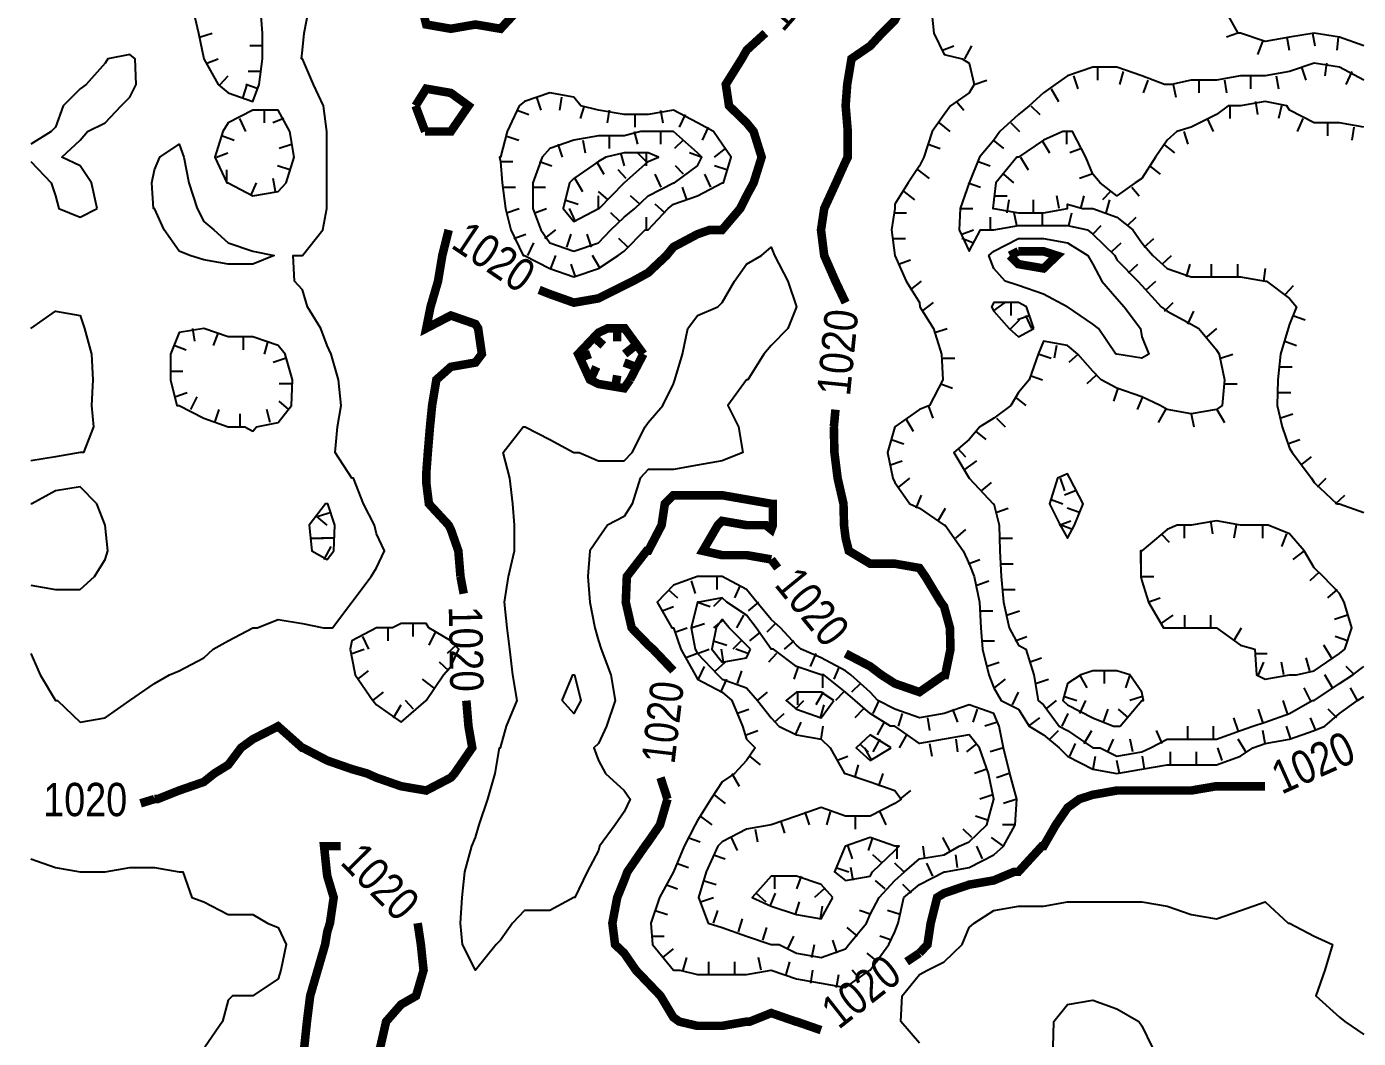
# Model space of a CAD drawing. Extents: x 628896 to 629898, y 4519176 to 4520140.
# Drawn here: x 629011.8 to 629167.3, y 4519655 to 4519773.2 of the extents above; entities that cross this region are included whole.
import ezdxf
from ezdxf.enums import TextEntityAlignment as Align

# ---------------------------------------------------------------- set-up
doc = ezdxf.new("R2010")
doc.units = 0

msp = doc.modelspace()

# ---------------------------------------------------------------- linework, layer by layer
at = {"layer": 'GSLAYER', "linetype": 'CONTINUOUS', "const_width": 1, "flags": 128}
for points in [[(629107.4375, 4519782.5), (629110.3125, 4519782.5), (629113.1875, 4519781.5), (629114.125, 4519781), (629114.5, 4519778), (629113.9375, 4519775.5), (629113.1875, 4519774), (629111.6875, 4519772.5), (629110.3125, 4519771), (629108.125, 4519769.5), (629107.625, 4519766.5), (629107.4375, 4519764), (629107.6875, 4519761), (629107.6875, 4519758), (629107.4375, 4519757.5), (629106.3125, 4519755), (629104.9375, 4519752), (629104.5625, 4519749.5), (629104.9375, 4519746.5), (629106.25, 4519743.5), (629107.4375, 4519741)], [(629069.4375, 4519775.5), (629067.125, 4519773), (629064.1875, 4519773.5), (629061.3125, 4519773), (629058.4375, 4519773.5), (629057.9375, 4519775.5)], [(629072.875, 4519742), (629075.6875, 4519741), (629078.5625, 4519741.5), (629081.5625, 4519743), (629082.5625, 4519743.5), (629084.375, 4519744.5), (629086.5, 4519746.5), (629087.3125, 4519747.5), (629090.125, 4519749), (629091.5625, 4519749.5), (629093, 4519749.5), (629095.125, 4519752), (629095.875, 4519753.5), (629096.6875, 4519755), (629097.625, 4519758), (629096.6875, 4519761), (629095.875, 4519762), (629093.8125, 4519764), (629093.4375, 4519766.5), (629095.3125, 4519769.5), (629095.875, 4519770.5), (629098.0625, 4519772.5)], [(629098.0625, 4519772.5), (629098.0625, 4519772.5)], [(629057.1875, 4519764), (629058.4375, 4519766), (629061.3125, 4519765.5), (629063.375, 4519764), (629061.3125, 4519761), (629058.9375, 4519761), (629058.4375, 4519761), (629058.3125, 4519761)], [(629058.3125, 4519761), (629057.1875, 4519764)], [(629062.4375, 4519709), (629062.1875, 4519712), (629061.3125, 4519714.5), (629061.0625, 4519715), (629058.75, 4519717.5), (629058.4375, 4519720), (629058.4375, 4519720.5), (629058.4375, 4519721), (629058.625, 4519723.5), (629058.875, 4519726.5), (629059.125, 4519729), (629059.625, 4519732), (629061.3125, 4519733.5), (629064.1875, 4519734), (629064.9375, 4519735), (629064.5, 4519738), (629064.1875, 4519738.5), (629061.3125, 4519739.5), (629058.4375, 4519738), (629058.9375, 4519740.5), (629059.8125, 4519743.5), (629060.3125, 4519746.5), (629061.0625, 4519749.5)], [(629061.0625, 4519749.5), (629061.0625, 4519749.5)], [(629126.625, 4519746.5), (629127.625, 4519747)], [(629127.625, 4519747), (629130.5625, 4519747), (629132.125, 4519746.5), (629130.5625, 4519745), (629127.625, 4519745.5), (629126.625, 4519746.5)], [(629071.625, 4519742.5), (629072.875, 4519742)], [(629107.4375, 4519741), (629107.4375, 4519741)], [(629083.8125, 4519735), (629081.625, 4519738), (629081.5625, 4519738), (629079.625, 4519738), (629078.5625, 4519737.5), (629076.1875, 4519735), (629077.5625, 4519732), (629078.5625, 4519731.5), (629081.5625, 4519731), (629082.25, 4519732)], [(629078, 4519737), (629079.125, 4519736)], [(629080.75, 4519738), (629080.75, 4519736.5)], [(629076.25, 4519734.5), (629077.625, 4519735)], [(629082.875, 4519736), (629081.625, 4519735)], [(629082.25, 4519732), (629083.8125, 4519735)], [(629077.625, 4519732), (629078.3125, 4519733.5)], [(629082.9375, 4519733.5), (629081.5625, 4519734)], [(629080.5, 4519731), (629080.75, 4519732.5)], [(629106.25, 4519728.5), (629106.0625, 4519726.5)], [(629106.0625, 4519726.5), (629106.125, 4519723.5), (629106.5, 4519720.5), (629107.1875, 4519717.5), (629107.25, 4519715), (629107.4375, 4519713.5), (629107.8125, 4519712), (629110.3125, 4519710.5), (629113.1875, 4519710.5), (629116.0625, 4519710), (629116.75, 4519709), (629118.5625, 4519706), (629118.9375, 4519705.5), (629119.625, 4519703), (629119.6875, 4519700.5), (629119.0625, 4519697.5), (629118.9375, 4519697.5), (629116.0625, 4519695.5), (629113.1875, 4519696.5), (629111.625, 4519697.5), (629110.3125, 4519698.5), (629107.4375, 4519700)], [(629098.75, 4519711), (629095.875, 4519711.5), (629093, 4519711.5), (629090.75, 4519712), (629092.5, 4519715), (629093, 4519715.5), (629095.875, 4519715), (629098.125, 4519715), (629098.75, 4519714.5), (629098.9375, 4519715), (629098.9375, 4519717.5), (629098.75, 4519717.5), (629095.875, 4519718), (629093, 4519718.5), (629090.125, 4519718.5), (629087.3125, 4519718.5), (629086.3125, 4519717.5), (629085.9375, 4519715), (629084.375, 4519712), (629084.1875, 4519712), (629081.875, 4519709), (629081.75, 4519706), (629082.4375, 4519703), (629084.375, 4519701), (629084.9375, 4519700.5), (629087.3125, 4519698)], [(629099.5, 4519710), (629098.75, 4519711)], [(629062.8125, 4519707), (629062.4375, 4519709)], [(629107.4375, 4519700), (629107.4375, 4519700)], [(629087.3125, 4519698), (629087.3125, 4519698)], [(629026.6875, 4519683), (629027.0625, 4519683), (629029.5625, 4519684), (629032.4375, 4519685), (629033.6875, 4519686), (629035.3125, 4519687), (629036.8125, 4519689), (629038.1875, 4519690), (629041.125, 4519691.5), (629043.9375, 4519689), (629044, 4519689), (629046.875, 4519687.5), (629049.75, 4519686.5), (629051.5, 4519686), (629052.625, 4519685.5), (629055.5, 4519684.5), (629058.4375, 4519684), (629061.3125, 4519685.5), (629061.75, 4519686), (629063.8125, 4519689), (629063.375, 4519691.5), (629063.125, 4519694.5)], [(629063.125, 4519694.5), (629063.125, 4519694.5)], [(629085.8125, 4519685.5), (629086.625, 4519683)], [(629116.0625, 4519665), (629117, 4519666), (629117.375, 4519668.5), (629118.125, 4519671.5), (629118.9375, 4519672), (629121.875, 4519673), (629124.75, 4519673.5), (629127.125, 4519674.5), (629127.625, 4519674.5), (629130.375, 4519677.5), (629130.5625, 4519677.5), (629132, 4519680), (629133.375, 4519682), (629134.75, 4519683), (629136.3125, 4519683.5), (629139.125, 4519684), (629142.0625, 4519684), (629145, 4519684), (629147.8125, 4519684), (629150.75, 4519684.5), (629153.5625, 4519684.5), (629156.4375, 4519684.5)], [(629156.4375, 4519684.5), (629156.4375, 4519684.5)], [(629012.25, 4519682.5), (629012.25, 4519682.5)], [(629025.0625, 4519682.5), (629026.6875, 4519683)], [(629086.625, 4519683), (629085.75, 4519680), (629084.375, 4519678), (629084, 4519677.5), (629081.9375, 4519674.5), (629081.5625, 4519673.5), (629080.75, 4519671.5), (629080.1875, 4519668.5), (629080.5, 4519666), (629081.5625, 4519665), (629082.9375, 4519663), (629084.375, 4519661.5), (629085.8125, 4519660), (629087.3125, 4519657.5), (629088, 4519657), (629090.125, 4519656.5), (629093, 4519656.5), (629095.875, 4519657), (629096.25, 4519657), (629098.75, 4519658), (629101.625, 4519657), (629101.6875, 4519657), (629104.5625, 4519656)], [(629046.875, 4519677.5), (629046.5, 4519677.5), (629046.8125, 4519674.5), (629046.875, 4519674), (629047.625, 4519671.5), (629047.1875, 4519668.5), (629046.875, 4519667.5), (629046.625, 4519666), (629045.75, 4519663), (629044.875, 4519660), (629044.5, 4519657), (629044.1875, 4519654), (629044.1875, 4519651.5), (629044, 4519651), (629041.8125, 4519648.5), (629041.125, 4519648.5), (629038.1875, 4519648), (629035.3125, 4519647.5), (629032.4375, 4519646), (629031.875, 4519645.5), (629030.5, 4519642.5), (629030.625, 4519640), (629030.9375, 4519637)], [(629048.4375, 4519677.5), (629046.875, 4519677.5)], [(629058.4375, 4519624), (629057.375, 4519625.5), (629055.5, 4519628), (629055.375, 4519628.5), (629054.625, 4519631), (629055.5, 4519633.5), (629055.8125, 4519634), (629057.25, 4519637), (629055.6875, 4519640), (629055.5, 4519640), (629054.625, 4519642.5), (629053.8125, 4519645.5), (629052.625, 4519648), (629052.25, 4519648.5), (629052.1875, 4519651.5), (629052.625, 4519653), (629053.0625, 4519654), (629053.75, 4519657), (629055.5, 4519659), (629057.25, 4519660), (629058.125, 4519663), (629057.8125, 4519666), (629057.4375, 4519668.5)], [(629057.4375, 4519668.5), (629057.4375, 4519668.5)], [(629114.5625, 4519664), (629116.0625, 4519665)], [(629104.5625, 4519656), (629104.5625, 4519656)]]:
    msp.add_lwpolyline(points, dxfattribs=at)
at = {"layer": 'GSLAYER', "linetype": 'CONTINUOUS', "flags": 128}
for points in [[(629038.9375, 4519766.5), (629039.3125, 4519769.5), (629039.3125, 4519772.5), (629039.0625, 4519775.5), (629038.5, 4519778), (629038.1875, 4519779), (629037.375, 4519781), (629035.3125, 4519782), (629033.625, 4519781), (629032.4375, 4519779), (629031.9375, 4519778), (629031.125, 4519775.5), (629031.8125, 4519772.5), (629032.4375, 4519769.5), (629034.125, 4519766.5), (629035.3125, 4519765.5), (629038.1875, 4519764.5), (629038.9375, 4519766.5)], [(629023.8125, 4519694.5), (629026.6875, 4519696.5), (629028.4375, 4519697.5), (629029.5625, 4519698), (629032.4375, 4519699.5), (629033.5625, 4519700.5), (629035.3125, 4519701.5), (629038.1875, 4519703), (629038.6875, 4519703), (629041.125, 4519704), (629044, 4519703.5), (629046.4375, 4519703), (629046.875, 4519703), (629047.5, 4519703), (629049.75, 4519706), (629052, 4519709), (629052.625, 4519710), (629053.5625, 4519712), (629052.625, 4519714), (629052.375, 4519715), (629051.125, 4519717.5), (629049.9375, 4519720.5), (629049.75, 4519720.5), (629047.8125, 4519723.5), (629048.0625, 4519726.5), (629048.5, 4519729), (629048.1875, 4519732), (629047.3125, 4519735), (629046.875, 4519736), (629046.125, 4519738), (629044.5625, 4519740.5), (629044, 4519742.5), (629043.0625, 4519743.5), (629042.875, 4519746.5), (629044, 4519746.5), (629046.375, 4519749.5), (629046.8125, 4519752), (629046.8125, 4519755), (629046.8125, 4519758), (629046.8125, 4519761), (629046.4375, 4519764), (629045.25, 4519766.5), (629044, 4519769.5), (629043.875, 4519769.5), (629044, 4519770.5), (629044.1875, 4519772.5), (629044.75, 4519775.5)], [(629117.4375, 4519775.5), (629117.75, 4519772.5), (629118.9375, 4519770), (629121.0625, 4519769.5), (629121.875, 4519769), (629122.4375, 4519766.5), (629121.875, 4519765.5), (629119.6875, 4519764), (629118.9375, 4519763), (629117.5625, 4519761), (629116.5625, 4519758), (629116.0625, 4519757), (629114.75, 4519755), (629113.1875, 4519752.5), (629113.1875, 4519752), (629112.8125, 4519749.5), (629113.1875, 4519746.5), (629114.5, 4519743.5), (629116.0625, 4519741), (629116.125, 4519740.5), (629117.6875, 4519738), (629118.625, 4519735), (629118.8125, 4519732), (629117.25, 4519729), (629116.0625, 4519728.5), (629113.1875, 4519726.5), (629112.3125, 4519723.5), (629112.9375, 4519720.5), (629113.1875, 4519720), (629114.9375, 4519717.5), (629116.0625, 4519717), (629118.9375, 4519715), (629119.0625, 4519715), (629121.1875, 4519712), (629121.875, 4519710.5), (629122.4375, 4519709), (629123.0625, 4519706), (629123.25, 4519703), (629123.4375, 4519700.5), (629124.1875, 4519697.5), (629124.75, 4519696), (629125.625, 4519694.5), (629127.625, 4519693.5), (629128.875, 4519691.5), (629130.5625, 4519690.5), (629132.375, 4519689), (629133.375, 4519688), (629136.3125, 4519686.5), (629139.125, 4519686), (629142.0625, 4519686.5), (629145, 4519687), (629147.8125, 4519687), (629150.75, 4519687), (629153.5625, 4519688), (629155, 4519689)], [(629168, 4519771), (629165.125, 4519772), (629162.1875, 4519772.5), (629159.3125, 4519772), (629156.4375, 4519771.5), (629153.5625, 4519772.5), (629153.3125, 4519772.5), (629151.625, 4519775.5)], [(629031.9375, 4519772), (629033.4375, 4519772.5)], [(629153.25, 4519772.5), (629151.9375, 4519772)], [(629156.125, 4519771.5), (629155.5625, 4519770)], [(629159, 4519772), (629159.25, 4519770.5)], [(629162, 4519772.5), (629162.25, 4519771)], [(629165, 4519772), (629164.8125, 4519770.5)], [(629020, 4519752), (629019.3125, 4519755), (629018, 4519757), (629015.875, 4519758), (629018, 4519760), (629018.875, 4519761), (629020.9375, 4519762), (629022.8125, 4519764), (629023.8125, 4519765), (629024.5625, 4519766.5), (629024.4375, 4519769.5), (629023.8125, 4519770), (629021.25, 4519769.5), (629020.9375, 4519769), (629018.6875, 4519766.5), (629018, 4519766), (629016, 4519764), (629015.125, 4519761.5), (629014.625, 4519761), (629012.25, 4519759.5)], [(629039.3125, 4519771), (629037.8125, 4519771)], [(629118.75, 4519770.5), (629120.0625, 4519771)], [(629121.375, 4519769.5), (629122.1875, 4519771)], [(629032.8125, 4519769), (629034.125, 4519769.5)], [(629168, 4519767), (629165.125, 4519768.5), (629162.1875, 4519769), (629159.3125, 4519768), (629156.4375, 4519767.5), (629153.5625, 4519767.5), (629150.75, 4519767), (629147.8125, 4519767), (629145.5, 4519766.5), (629145, 4519766.5), (629144.6875, 4519766.5), (629142.0625, 4519767.5), (629139.125, 4519768.5), (629136.3125, 4519768.5), (629133.375, 4519767.5), (629131.9375, 4519766.5), (629130.5625, 4519765.5), (629128.875, 4519764), (629127.625, 4519763), (629125.4375, 4519761), (629124.75, 4519760), (629123.0625, 4519758), (629121.875, 4519755), (629121.875, 4519755), (629120.8125, 4519752), (629120.6875, 4519749.5), (629121.875, 4519747), (629123.1875, 4519749.5), (629124.75, 4519749.5), (629127.625, 4519750), (629130.5625, 4519750), (629133.375, 4519750), (629135.6875, 4519749.5), (629136.3125, 4519749), (629138.875, 4519746.5), (629139.125, 4519746), (629141.5625, 4519743.5), (629142.0625, 4519743), (629144.3125, 4519740.5), (629145, 4519740), (629147.8125, 4519738.5), (629148.6875, 4519738), (629150.75, 4519735.5), (629151.0625, 4519735), (629151.6875, 4519732), (629151.4375, 4519729), (629150.75, 4519728.5), (629147.8125, 4519728), (629145, 4519728.5), (629144.1875, 4519729), (629142.0625, 4519730), (629139.125, 4519731), (629137.3125, 4519732), (629136.3125, 4519733), (629134.5625, 4519735), (629133.375, 4519736), (629130.5625, 4519736.5), (629129.9375, 4519735), (629128.875, 4519732), (629127.625, 4519730.5), (629126.75, 4519729), (629124.75, 4519727.5), (629123.125, 4519726.5), (629121.875, 4519725), (629120.0625, 4519723.5), (629121.875, 4519720.5), (629121.875, 4519720.5), (629124.6875, 4519717.5), (629124.75, 4519717.5), (629125.375, 4519715), (629125.4375, 4519712), (629125.625, 4519709), (629125.875, 4519706), (629126.5625, 4519703), (629127.625, 4519701), (629128.5, 4519700.5), (629129.4375, 4519697.5), (629129.9375, 4519694.5), (629130.5625, 4519694), (629132.375, 4519691.5), (629133.375, 4519691), (629136.3125, 4519689), (629137.1875, 4519689), (629139.125, 4519688), (629142.0625, 4519688.5), (629143.0625, 4519689)], [(629136.875, 4519768.5), (629136.875, 4519767)], [(629160.6875, 4519768.5), (629161.1875, 4519767)], [(629163.625, 4519769), (629163.4375, 4519767.5)], [(629034.375, 4519766.5), (629035.3125, 4519767.5)], [(629039.125, 4519768), (629037.625, 4519768)], [(629122.4375, 4519766.5), (629123.9375, 4519767)], [(629134.0625, 4519767.5), (629134.5625, 4519766)], [(629139.875, 4519768), (629139.4375, 4519766.5)], [(629142.75, 4519767), (629142.1875, 4519765.5)], [(629148.6875, 4519767), (629148.6875, 4519765.5)], [(629151.6875, 4519767), (629151.9375, 4519765.5)], [(629154.75, 4519767.5), (629154.75, 4519766)], [(629157.75, 4519767.5), (629158, 4519766)], [(629166.5625, 4519768), (629165.875, 4519766.5)], [(629037.0625, 4519765), (629037.5, 4519766.5)], [(629038.8125, 4519766), (629037.375, 4519766.5)], [(629080.875, 4519746.5), (629081.5625, 4519747), (629084, 4519749.5), (629084.375, 4519749.5), (629086.6875, 4519752), (629087.3125, 4519752.5), (629090.125, 4519753.5), (629093, 4519755), (629093.1875, 4519755), (629094.0625, 4519758), (629093, 4519759.5), (629092, 4519761), (629090.125, 4519762), (629087.3125, 4519763.5), (629084.375, 4519763), (629081.5625, 4519763), (629078.5625, 4519763.5), (629076.5, 4519764), (629075.6875, 4519765), (629072.875, 4519765.5), (629069.9375, 4519764.5), (629069.3125, 4519764), (629067.875, 4519761), (629067.125, 4519758), (629067, 4519758), (629067.125, 4519757.5), (629067.3125, 4519755), (629067.6875, 4519752), (629068.3125, 4519749.5), (629069.75, 4519746.5), (629069.9375, 4519746.5), (629072.875, 4519745), (629075.6875, 4519744), (629078.5625, 4519745), (629080.875, 4519746.5)], [(629131.4375, 4519766), (629132.3125, 4519764.5)], [(629145.6875, 4519766.5), (629146, 4519765)], [(629042.0625, 4519755), (629043, 4519758), (629042.5, 4519761), (629041.125, 4519763.5), (629038.1875, 4519763.5), (629035.3125, 4519762), (629034.6875, 4519761), (629033.75, 4519758), (629035.125, 4519755), (629035.3125, 4519755), (629038.1875, 4519753.5), (629041.125, 4519754), (629042.0625, 4519755)], [(629039.5, 4519763.5), (629039.5, 4519762)], [(629069.0625, 4519763.5), (629070.4375, 4519763)], [(629071.3125, 4519765), (629071.8125, 4519763.5)], [(629074.25, 4519765), (629074, 4519763.5)], [(629076.875, 4519764), (629076.4375, 4519762.5)], [(629079.8125, 4519763.5), (629079.5625, 4519762)], [(629085.8125, 4519763.5), (629086.0625, 4519762)], [(629120.375, 4519764.5), (629121.25, 4519763.5)], [(629168, 4519761.5), (629165.125, 4519762), (629162.1875, 4519762), (629159.3125, 4519763.5), (629159, 4519764), (629156.4375, 4519764.5), (629153.5625, 4519764), (629152.125, 4519764), (629150.75, 4519763), (629147.8125, 4519761.5), (629146.125, 4519761), (629145, 4519760), (629143.625, 4519758), (629142.0625, 4519755.5), (629141.25, 4519755), (629139.125, 4519753.5), (629137.1875, 4519755), (629136.3125, 4519756), (629135.5, 4519758), (629133.9375, 4519761), (629133.375, 4519761), (629132.8125, 4519761), (629130.5625, 4519760), (629127.625, 4519758), (629127.4375, 4519758), (629125, 4519755), (629124.75, 4519753), (629124.625, 4519752), (629124.75, 4519752), (629127.625, 4519751.5), (629130.5625, 4519751.5), (629133.375, 4519752), (629133.375, 4519752.5), (629135.125, 4519752), (629136.3125, 4519752), (629139.125, 4519751), (629141, 4519749.5), (629142.0625, 4519748), (629143.3125, 4519746.5), (629145, 4519745), (629147.8125, 4519744), (629150.75, 4519744), (629153.5625, 4519744), (629156.4375, 4519743.5), (629156.625, 4519743.5), (629159.3125, 4519741.5), (629160.125, 4519740.5), (629159.3125, 4519738.5), (629159.125, 4519738), (629158.25, 4519735), (629157.9375, 4519732), (629157.875, 4519729), (629158.4375, 4519726.5), (629159.3125, 4519724), (629159.625, 4519723.5), (629161.875, 4519720.5), (629162.1875, 4519720), (629164.8125, 4519717.5), (629165.125, 4519717.5), (629168, 4519716.5)], [(629129.0625, 4519764), (629130.125, 4519763)], [(629152.3125, 4519764), (629152.3125, 4519762.5)], [(629155.3125, 4519764.5), (629155.5625, 4519763)], [(629158.375, 4519764), (629158, 4519762.5)], [(629036.625, 4519762.5), (629037.3125, 4519761)], [(629041.8125, 4519762.5), (629040.5, 4519762)], [(629082.8125, 4519763), (629082.8125, 4519761.5)], [(629088.6875, 4519763), (629088, 4519761.5)], [(629118.375, 4519762), (629119.625, 4519761)], [(629126.75, 4519762), (629127.75, 4519761)], [(629149.6875, 4519762.5), (629150.375, 4519761)], [(629160.875, 4519762.5), (629160.1875, 4519761)], [(629163.75, 4519762), (629163.75, 4519760.5)], [(629034.625, 4519760.5), (629036, 4519760)], [(629067.75, 4519760.5), (629069.25, 4519760)], [(629080, 4519749.5), (629081.5625, 4519751), (629082.8125, 4519752), (629084.375, 4519753.5), (629087.3125, 4519755), (629087.4375, 4519755), (629090.125, 4519757), (629090.625, 4519758), (629090.125, 4519758.5), (629087.3125, 4519761), (629086.5, 4519761), (629084.375, 4519761), (629083.5, 4519761), (629081.5625, 4519760.5), (629078.5625, 4519760.5), (629075.6875, 4519760), (629072.875, 4519759), (629072, 4519758), (629070.875, 4519755), (629070.875, 4519752), (629071.8125, 4519749.5), (629072.875, 4519748), (629075.6875, 4519747), (629078.5625, 4519748), (629080, 4519749.5)], [(629079.8125, 4519760.5), (629079.8125, 4519759)], [(629082.75, 4519761), (629083.125, 4519759.5)], [(629085.8125, 4519761), (629085.8125, 4519759.5)], [(629091.375, 4519761.5), (629090.6875, 4519760)], [(629133.25, 4519761), (629133.25, 4519759.5)], [(629146.9375, 4519761), (629147.4375, 4519759.5)], [(629166.8125, 4519761.5), (629166.5625, 4519760)], [(629030.8125, 4519746.5), (629029.5625, 4519747), (629027.8125, 4519749.5), (629026.6875, 4519752), (629026.5625, 4519752), (629026.375, 4519755), (629026.6875, 4519756.5), (629027.3125, 4519758), (629029.5625, 4519759.5), (629030.125, 4519758), (629030.6875, 4519755), (629031.6875, 4519752), (629032.4375, 4519750.5), (629033.625, 4519749.5), (629035.3125, 4519748), (629038.1875, 4519747), (629040.6875, 4519746.5), (629038.1875, 4519745.5), (629035.3125, 4519745.5), (629032.4375, 4519746), (629030.8125, 4519746.5)], [(629042.8125, 4519759.5), (629041.25, 4519759)], [(629073.8125, 4519759.5), (629074.3125, 4519758)], [(629076.75, 4519760), (629077, 4519758.5)], [(629088.4375, 4519760), (629087.4375, 4519759)], [(629093.375, 4519759), (629092.0625, 4519758)], [(629117.0625, 4519759.5), (629118.5, 4519759)], [(629124.6875, 4519760), (629125.875, 4519759)], [(629130.375, 4519760), (629131.25, 4519758.5)], [(629135, 4519759), (629133.625, 4519758.5)], [(629144.5625, 4519759.5), (629145.875, 4519758.5)], [(629012.25, 4519757.5), (629014.625, 4519755), (629015.125, 4519753.5), (629015.5, 4519752), (629018, 4519751), (629020, 4519752)], [(629033.9375, 4519758), (629035.25, 4519758.5)], [(629067.125, 4519757.5), (629068.5625, 4519757.5)], [(629071.6875, 4519757.5), (629073.125, 4519757)], [(629078.625, 4519752), (629081.5625, 4519755), (629084.375, 4519757.5), (629085.5625, 4519758), (629084.375, 4519758.5), (629081.5625, 4519758.5), (629079.4375, 4519758), (629078.5625, 4519757.5), (629075.6875, 4519755.5), (629075.1875, 4519755), (629074.4375, 4519752), (629075.6875, 4519750.5), (629078.5625, 4519752), (629078.625, 4519752)], [(629078.3125, 4519757.5), (629079.1875, 4519756)], [(629081.125, 4519758.5), (629081.5625, 4519757)], [(629084.125, 4519757.5), (629083.125, 4519758.5)], [(629084.125, 4519758.5), (629084.125, 4519757)], [(629090.5625, 4519758), (629089.1875, 4519758.5)], [(629122.9375, 4519757.5), (629124.3125, 4519757)], [(629127.875, 4519758), (629128.75, 4519756.5)], [(629035.125, 4519755), (629035.125, 4519756.5)], [(629042.5, 4519756.5), (629041.0625, 4519757)], [(629081.8125, 4519755.5), (629080.875, 4519756.5)], [(629085.875, 4519754.5), (629085.1875, 4519756)], [(629088.5, 4519756), (629087.5625, 4519757)], [(629091.6875, 4519754.5), (629091, 4519756)], [(629093.5625, 4519756.5), (629092.125, 4519757)], [(629115.875, 4519756.5), (629117.1875, 4519755.5)], [(629125.875, 4519756), (629127.0625, 4519755)], [(629136.1875, 4519756), (629134.75, 4519755.5)], [(629142.9375, 4519757), (629144.1875, 4519756)], [(629037.9375, 4519753.5), (629038.625, 4519755)], [(629040.8125, 4519754), (629040.5625, 4519755.5)], [(629067.3125, 4519754.5), (629068.875, 4519754.5)], [(629070.875, 4519754.5), (629072.375, 4519754.5)], [(629075.8125, 4519755.5), (629076.6875, 4519754)], [(629088.875, 4519753), (629088.375, 4519754.5)], [(629121.75, 4519755), (629123.1875, 4519754.5)], [(629140.875, 4519754.5), (629141.75, 4519753.5)], [(629074.625, 4519753), (629076.1875, 4519752.5)], [(629079.6875, 4519753), (629078.5625, 4519754)], [(629078.5625, 4519752), (629078.5625, 4519753.5)], [(629083.375, 4519752.5), (629082.3125, 4519753.5)], [(629114.25, 4519754), (629115.5, 4519753)], [(629124.8125, 4519753.5), (629126.3125, 4519753.5)], [(629126.3125, 4519751.5), (629126.5625, 4519753)], [(629129.375, 4519751.5), (629129.375, 4519753)], [(629132.375, 4519752), (629132.125, 4519753.5)], [(629134.9375, 4519752), (629135.3125, 4519753.5)], [(629138.375, 4519754), (629137.4375, 4519753)], [(629137.875, 4519751.5), (629138.3125, 4519753)], [(629067.8125, 4519751.5), (629069.3125, 4519752)], [(629071.125, 4519751.5), (629072.5, 4519752)], [(629075.875, 4519750.5), (629075.1875, 4519752)], [(629081.0625, 4519750.5), (629080, 4519751.5)], [(629086.3125, 4519751.5), (629085.1875, 4519752.5)], [(629113.0625, 4519751.5), (629114.5625, 4519751.5)], [(629120.8125, 4519752), (629122.3125, 4519752)], [(629127.4375, 4519750), (629127.125, 4519751.5)], [(629130.4375, 4519750), (629130.4375, 4519751.5)], [(629133.5, 4519750), (629133.875, 4519751.5)], [(629072.3125, 4519748.5), (629073.5625, 4519749.5)], [(629084.1875, 4519749.5), (629084.1875, 4519751)], [(629121, 4519749), (629122.375, 4519749.5)], [(629124.375, 4519749.5), (629124.375, 4519751)], [(629136.3125, 4519749), (629137.3125, 4519750)], [(629140.375, 4519750), (629141.375, 4519751)], [(629068.6875, 4519748.5), (629070.0625, 4519749)], [(629070.3125, 4519746.5), (629071, 4519748)], [(629074.875, 4519747.5), (629075.375, 4519749)], [(629077.75, 4519747.5), (629077.25, 4519749)], [(629082, 4519747.5), (629080.9375, 4519748.5)], [(629112.9375, 4519748.5), (629114.4375, 4519748.5)], [(629122.3125, 4519748), (629121, 4519748.5)], [(629139, 4519735), (629137, 4519738), (629136.3125, 4519738.5), (629133.375, 4519740.5), (629133.3125, 4519740.5), (629130.5625, 4519742), (629127.625, 4519743), (629126.0625, 4519743.5), (629124.75, 4519745), (629124.1875, 4519746.5), (629124.75, 4519747), (629127.625, 4519748.5), (629130.5625, 4519748.5), (629133.375, 4519748), (629135.75, 4519746.5), (629136.3125, 4519745.5), (629137.375, 4519743.5), (629139.125, 4519741.5), (629140, 4519740.5), (629141.875, 4519738), (629142.0625, 4519737), (629142.875, 4519735), (629142.0625, 4519734.5), (629139.125, 4519735), (629139, 4519735)], [(629138.5625, 4519747), (629139.625, 4519748)], [(629142.3125, 4519747.5), (629143.4375, 4519748.5)], [(629062.6875, 4519666), (629062.4375, 4519668.5), (629062.625, 4519671.5), (629062.9375, 4519674.5), (629063.75, 4519677.5), (629064.1875, 4519678.5), (629064.625, 4519680), (629065.625, 4519683), (629066.5, 4519686), (629067, 4519689), (629067.125, 4519689), (629067.8125, 4519691.5), (629069.0625, 4519694.5), (629068.5625, 4519697.5), (629068.1875, 4519700.5), (629067.875, 4519703), (629067.5625, 4519706), (629068.0625, 4519709), (629068.75, 4519712), (629068.75, 4519715), (629068.5625, 4519717.5), (629068.1875, 4519720.5), (629067.4375, 4519723.5), (629069.75, 4519726.5), (629069.9375, 4519726.5), (629070, 4519726.5), (629072.875, 4519725), (629075.6875, 4519723.5), (629076.3125, 4519723.5), (629078.5625, 4519722.5), (629081.5625, 4519722.5), (629082.5, 4519723.5), (629084, 4519726.5), (629084.375, 4519727), (629086.0625, 4519729), (629087.3125, 4519731.5), (629087.5, 4519732), (629088.375, 4519735), (629089, 4519738), (629090.125, 4519739.5), (629092.5, 4519740.5), (629093, 4519741), (629094.4375, 4519743.5), (629095.875, 4519745.5), (629097.625, 4519746.5), (629098.75, 4519747.5), (629099.125, 4519746.5), (629100.6875, 4519743.5), (629101.6875, 4519740.5), (629100.6875, 4519738), (629098.75, 4519736), (629097.875, 4519735), (629096, 4519732), (629095.875, 4519732), (629093.6875, 4519729), (629094.9375, 4519726.5), (629095.4375, 4519723.5), (629093, 4519722.5), (629090.125, 4519722), (629087.3125, 4519721.5), (629084.375, 4519721.5), (629083.4375, 4519720.5), (629082.5, 4519717.5), (629081.5625, 4519716), (629079.625, 4519715), (629078.5625, 4519713.5), (629077.5625, 4519712), (629077.3125, 4519709), (629077.5625, 4519706), (629078.125, 4519703), (629078.5625, 4519701.5), (629078.875, 4519700.5), (629080, 4519697.5), (629080.5, 4519694.5), (629079.5, 4519691.5), (629078.5625, 4519689.5), (629078, 4519689), (629078.5625, 4519687.5), (629079.375, 4519686), (629081.5625, 4519684), (629082.25, 4519683), (629081.5625, 4519681.5), (629080.5, 4519680), (629078.6875, 4519677.5), (629078.5625, 4519677), (629077.25, 4519674.5), (629075.8125, 4519671.5), (629075.6875, 4519671.5), (629072.875, 4519670), (629069.9375, 4519670), (629068.5, 4519668.5), (629067.125, 4519666.5), (629066.625, 4519666), (629064.1875, 4519663), (629062.6875, 4519666)], [(629073, 4519745), (629073.5625, 4519746.5)], [(629078.75, 4519745), (629077.875, 4519746.5)], [(629144.4375, 4519745.5), (629145.5, 4519746.5)], [(629075.875, 4519744), (629075.375, 4519745.5)], [(629113.625, 4519745.5), (629115, 4519746)], [(629140.5, 4519744.5), (629141.5625, 4519745.5)], [(629147.25, 4519744), (629147.6875, 4519745.5)], [(629150.1875, 4519744), (629150.1875, 4519745.5)], [(629153.25, 4519744), (629153.25, 4519745.5)], [(629156.3125, 4519743.5), (629156.5, 4519745)], [(629115, 4519742.5), (629116.3125, 4519743.5)], [(629142.5625, 4519742.5), (629143.6875, 4519743.5)], [(629158.8125, 4519742), (629159.75, 4519743)], [(629116.375, 4519740), (629117.6875, 4519741)], [(629129.4375, 4519738), (629128.5625, 4519740.5), (629127.625, 4519741), (629124.75, 4519741), (629124.5, 4519740.5), (629124.75, 4519740), (629126.5625, 4519738), (629127.625, 4519737), (629129.4375, 4519738)], [(629124.6875, 4519740), (629126.0625, 4519741)], [(629126.75, 4519741), (629126.75, 4519739.5)], [(629144.6875, 4519740), (629145.6875, 4519741)], [(629012.25, 4519738), (629015.125, 4519740), (629018, 4519739.5), (629018.5, 4519738), (629019.3125, 4519735), (629019.5, 4519732), (629019.3125, 4519729), (629019.5625, 4519726.5), (629018.375, 4519723.5), (629018, 4519723.5), (629015.125, 4519723), (629012.25, 4519722.5)], [(629126.75, 4519738), (629127.75, 4519739)], [(629129, 4519739.5), (629127.5, 4519739)], [(629129.1875, 4519738), (629128.5, 4519739.5)], [(629147.4375, 4519738.5), (629148.125, 4519740)], [(629159.6875, 4519739.5), (629161.125, 4519739)], [(629038.625, 4519726.5), (629041.125, 4519727), (629042.6875, 4519729), (629042.8125, 4519732), (629041.9375, 4519735), (629041.125, 4519736), (629038.1875, 4519737), (629035.3125, 4519737), (629032.4375, 4519738), (629029.5625, 4519737.5), (629028.5625, 4519735), (629028.5625, 4519732), (629029.3125, 4519729), (629029.5625, 4519729), (629032.4375, 4519727.5), (629035.3125, 4519726.5), (629037.25, 4519726.5), (629038.1875, 4519726), (629038.625, 4519726.5)], [(629031.125, 4519738), (629031.375, 4519736.5)], [(629034.125, 4519737.5), (629033.5625, 4519736)], [(629117.875, 4519737.5), (629119.3125, 4519738)], [(629149.6875, 4519737), (629150.8125, 4519738)], [(629029.0625, 4519736), (629030.375, 4519735.5)], [(629037.0625, 4519737), (629037.0625, 4519735.5)], [(629039.9375, 4519736.5), (629039.5, 4519735)], [(629132.0625, 4519736), (629131.8125, 4519734.5)], [(629158.75, 4519736.5), (629160.125, 4519736)], [(629042.0625, 4519734.5), (629040.5625, 4519734)], [(629118.75, 4519734.5), (629120.1875, 4519734.5)], [(629130.0625, 4519735), (629131.4375, 4519734.5)], [(629134.625, 4519735), (629133.5, 4519734)], [(629151.25, 4519734.5), (629152.6875, 4519735)], [(629028.5625, 4519733), (629030, 4519733)], [(629129, 4519732.5), (629130.4375, 4519732)], [(629136.6875, 4519732.5), (629135.625, 4519731.5)], [(629158.125, 4519733.5), (629159.625, 4519733.5)], [(629042.8125, 4519731.5), (629041.25, 4519731.5)], [(629118.5625, 4519731.5), (629119.9375, 4519731)], [(629139.25, 4519731), (629138.75, 4519729.5)], [(629151.625, 4519731.5), (629153.1875, 4519731.5)], [(629029.0625, 4519730), (629030.5, 4519730.5)], [(629030.9375, 4519728.5), (629031.6875, 4519730)], [(629042.375, 4519728.5), (629041.25, 4519729.5)], [(629127.1875, 4519730), (629128.5, 4519729)], [(629142.125, 4519730), (629141.5, 4519728.5)], [(629157.875, 4519730.5), (629159.4375, 4519730.5)], [(629033.75, 4519727), (629034.25, 4519728.5)], [(629036.6875, 4519726.5), (629036.6875, 4519728)], [(629040.1875, 4519727), (629039.8125, 4519728.5)], [(629117.0625, 4519729), (629117.625, 4519727.5)], [(629144.8125, 4519728.5), (629143.9375, 4519727)], [(629147.8125, 4519728), (629148.125, 4519726.5)], [(629150.8125, 4519728.5), (629151.6875, 4519727)], [(629158.1875, 4519727.5), (629159.6875, 4519728)], [(629114.4375, 4519727.5), (629115.3125, 4519726)], [(629125.0625, 4519727.5), (629126.0625, 4519726.5)], [(629112.75, 4519725), (629114.25, 4519724.5)], [(629122.625, 4519726), (629123.8125, 4519725)], [(629159.0625, 4519724.5), (629160.5, 4519725)], [(629120.5, 4519724), (629121.4375, 4519723)], [(629112.5625, 4519722), (629114.0625, 4519722.5)], [(629121.375, 4519721.5), (629122.75, 4519722.5)], [(629160.625, 4519722), (629161.875, 4519723)], [(629113.6875, 4519719.5), (629114.9375, 4519720.5)], [(629123.3125, 4519719), (629124.5, 4519720)], [(629134.1875, 4519715), (629135.1875, 4519717.5), (629133.625, 4519720.5), (629133.375, 4519721), (629132.1875, 4519720.5), (629131.25, 4519717.5), (629132.5, 4519715), (629133.375, 4519713.5), (629134.1875, 4519715)], [(629132.5, 4519720.5), (629133, 4519719)], [(629162.5625, 4519719.5), (629163.5625, 4519720.5)], [(629019.6875, 4519709), (629020.9375, 4519711), (629021.25, 4519712), (629020.9375, 4519715), (629019.9375, 4519717.5), (629018, 4519719.5), (629015.125, 4519719), (629012.375, 4519717.5), (629012.25, 4519717.5)], [(629115.6875, 4519717), (629116.3125, 4519718.5)], [(629134.3125, 4519719), (629133, 4519718.5)], [(629164.6875, 4519717.5), (629165.75, 4519718.5)], [(629047.625, 4519712), (629047.75, 4519715), (629046.9375, 4519717.5), (629046.875, 4519717.5), (629046.6875, 4519717.5), (629044.75, 4519715), (629045.0625, 4519712), (629046.875, 4519711), (629047.625, 4519712)], [(629118.25, 4519715.5), (629119.125, 4519717)], [(629125, 4519716.5), (629126.4375, 4519717)], [(629131.4375, 4519718), (629132.8125, 4519717.5)], [(629134.75, 4519716.5), (629133.3125, 4519717)], [(629045.625, 4519716), (629046.8125, 4519715)], [(629047.3125, 4519716.5), (629045.8125, 4519716)], [(629132.375, 4519715), (629133.75, 4519715.5)], [(629160.125, 4519697.5), (629162.1875, 4519698), (629165.125, 4519700), (629165.75, 4519700.5), (629166.5625, 4519703), (629165.6875, 4519706), (629165.125, 4519707), (629163.25, 4519709), (629162.1875, 4519710), (629161, 4519712), (629159.3125, 4519714), (629156.8125, 4519715), (629156.4375, 4519715), (629153.5625, 4519715), (629150.75, 4519715.5), (629147.8125, 4519715), (629146.1875, 4519715), (629145, 4519714.5), (629142.0625, 4519712), (629141.875, 4519712), (629141.9375, 4519709), (629142.0625, 4519708.5), (629142.8125, 4519706), (629144.5625, 4519703), (629145, 4519703), (629147.8125, 4519703), (629150.75, 4519703), (629153.5625, 4519701), (629155.25, 4519700.5), (629155.4375, 4519697.5), (629156.4375, 4519697), (629159.3125, 4519697.5), (629160.125, 4519697.5)], [(629150.0625, 4519715.5), (629150.3125, 4519714)], [(629120.3125, 4519713.5), (629121.5, 4519714.5)], [(629133.9375, 4519714.5), (629132.625, 4519715)], [(629144.3125, 4519714), (629145.25, 4519713)], [(629147, 4519715), (629147, 4519713.5)], [(629153.0625, 4519715), (629152.8125, 4519713.5)], [(629156.125, 4519715), (629156.125, 4519713.5)], [(629158.9375, 4519714), (629158.375, 4519712.5)], [(629044.9375, 4519713.5), (629046.4375, 4519713.5)], [(629047.6875, 4519713.5), (629046.1875, 4519713.5)], [(629046.5, 4519711), (629047.3125, 4519712.5)], [(629125.375, 4519713.5), (629126.9375, 4519713.5)], [(629121.75, 4519710.5), (629123.125, 4519711)], [(629141.9375, 4519712), (629141.9375, 4519710.5)], [(629161, 4519712), (629159.6875, 4519711)], [(629125.5, 4519710.5), (629127, 4519710.5)], [(629162.75, 4519709.5), (629161.6875, 4519708.5)], [(629012.25, 4519708), (629015.125, 4519707.5), (629018, 4519707.5), (629019.6875, 4519709)], [(629110.25, 4519663), (629110.3125, 4519663), (629112.5, 4519666), (629113.1875, 4519667.5), (629113.5625, 4519668.5), (629114.25, 4519671.5), (629116.0625, 4519673), (629118.9375, 4519674.5), (629119.125, 4519674.5), (629121.875, 4519675), (629124.75, 4519676.5), (629125.875, 4519677.5), (629127.25, 4519680), (629127.4375, 4519683), (629126.625, 4519686), (629125.875, 4519689), (629125.375, 4519691.5), (629124.75, 4519693), (629121.875, 4519694), (629118.9375, 4519693), (629116.0625, 4519692.5), (629113.1875, 4519693.5), (629111.1875, 4519694.5), (629110.3125, 4519695.5), (629108.0625, 4519697.5), (629107.4375, 4519698), (629104.5625, 4519699.5), (629102.25, 4519700.5), (629101.6875, 4519701), (629099.8125, 4519703), (629098.75, 4519704), (629097.0625, 4519706), (629095.875, 4519707.5), (629093, 4519709), (629090.125, 4519709), (629087.3125, 4519708), (629085.4375, 4519706), (629087.125, 4519703), (629087.3125, 4519703), (629088.1875, 4519700.5), (629089.875, 4519697.5), (629090.125, 4519697), (629093, 4519695.5), (629094.125, 4519694.5), (629095.375, 4519691.5), (629095.875, 4519690), (629096.875, 4519689), (629095.875, 4519687.5), (629094.4375, 4519686), (629093, 4519685), (629091.6875, 4519683), (629090.125, 4519680.5), (629089.875, 4519680), (629088.5625, 4519677.5), (629087.3125, 4519674.5), (629085.6875, 4519671.5), (629084.6875, 4519668.5), (629084.875, 4519666), (629087.3125, 4519663), (629088.0625, 4519663), (629090.125, 4519662.5), (629093, 4519662.5), (629095.875, 4519662.5), (629098.75, 4519663), (629101.6875, 4519662), (629104.5625, 4519661.5), (629107.4375, 4519661), (629110.25, 4519663)], [(629086.6875, 4519707.5), (629087.8125, 4519706.5)], [(629089.375, 4519708.5), (629089.875, 4519707)], [(629092.375, 4519709), (629092.375, 4519707.5)], [(629095.125, 4519708), (629094.4375, 4519706.5)], [(629122.75, 4519708), (629124.1875, 4519708.5)], [(629125.75, 4519707.5), (629127.25, 4519707.5)], [(629141.9375, 4519709), (629143.4375, 4519709)], [(629164.875, 4519707.5), (629163.75, 4519706.5)], [(629107.8125, 4519666), (629109.875, 4519668.5), (629110.3125, 4519669.5), (629111.375, 4519671.5), (629113.1875, 4519673.5), (629114.3125, 4519674.5), (629116.0625, 4519676), (629118.9375, 4519676.5), (629120.6875, 4519677.5), (629121.875, 4519678), (629123.9375, 4519680), (629124.75, 4519683), (629124.125, 4519686), (629123.0625, 4519689), (629121.875, 4519690.5), (629118.9375, 4519690), (629116.0625, 4519689.5), (629113.1875, 4519691.5), (629112.6875, 4519691.5), (629110.3125, 4519693), (629108.5625, 4519694.5), (629107.4375, 4519695.5), (629104.875, 4519697.5), (629104.5625, 4519697.5), (629101.6875, 4519698.5), (629099, 4519700.5), (629098.75, 4519700.5), (629097, 4519703), (629095.875, 4519704.5), (629093.5625, 4519706), (629093, 4519706.5), (629090.3125, 4519706), (629090.125, 4519706), (629089.375, 4519703), (629089.875, 4519700.5), (629090.125, 4519700), (629092.5, 4519697.5), (629093, 4519697), (629095.875, 4519696), (629097.125, 4519694.5), (629098.75, 4519692.5), (629099.625, 4519691.5), (629101.6875, 4519690.5), (629104.5625, 4519690), (629105.625, 4519689), (629107.3125, 4519686), (629107.4375, 4519686), (629110.3125, 4519685), (629113.1875, 4519684), (629113.9375, 4519683), (629113.1875, 4519682.5), (629110.3125, 4519681), (629107.4375, 4519681), (629104.5625, 4519682), (629101.6875, 4519681), (629098.75, 4519680), (629095.875, 4519679.5), (629093, 4519678), (629092.5, 4519677.5), (629091.125, 4519674.5), (629090.25, 4519671.5), (629091.375, 4519668.5), (629093, 4519668), (629095.875, 4519667), (629098.75, 4519666), (629099.6875, 4519666), (629101.6875, 4519665), (629104.5625, 4519664.5), (629107.4375, 4519665.5), (629107.8125, 4519666)], [(629090.125, 4519706), (629091.625, 4519705.5)], [(629093, 4519706.5), (629092, 4519705.5)], [(629097.25, 4519706), (629096.0625, 4519705)], [(629142.75, 4519706), (629144.1875, 4519706.5)], [(629086, 4519705), (629087.3125, 4519705.5)], [(629095.5, 4519704.5), (629094.6875, 4519703)], [(629123.125, 4519705), (629124.625, 4519705)], [(629126.25, 4519704.5), (629127.75, 4519705)], [(629144.3125, 4519703.5), (629145.6875, 4519704.5)], [(629147.0625, 4519703), (629147.0625, 4519704.5)], [(629150.125, 4519703), (629150.125, 4519704.5)], [(629166.0625, 4519704.5), (629164.5625, 4519704)], [(629058.4375, 4519694.5), (629060.4375, 4519697.5), (629061.3125, 4519698.5), (629062.25, 4519700.5), (629061.3125, 4519701.5), (629058.75, 4519703), (629058.4375, 4519703.5), (629055.5, 4519703.5), (629054.5, 4519703), (629052.625, 4519703), (629049.75, 4519701.5), (629049.5625, 4519700.5), (629049.75, 4519699.5), (629050.125, 4519697.5), (629052.1875, 4519694.5), (629052.625, 4519694), (629055.5, 4519692), (629058.4375, 4519694.5)], [(629053.9375, 4519703), (629053.9375, 4519701.5)], [(629056.875, 4519703.5), (629056.875, 4519702)], [(629087.5, 4519702.5), (629088.9375, 4519703)], [(629089.375, 4519703), (629090.9375, 4519703.5)], [(629096.3125, 4519700.5), (629095.875, 4519701), (629093.8125, 4519703), (629093, 4519704), (629092.3125, 4519703), (629091.8125, 4519700.5), (629093, 4519699), (629095.875, 4519699.5), (629096.3125, 4519700.5)], [(629093.1875, 4519704), (629092, 4519703)], [(629099.25, 4519703.5), (629098.25, 4519702.5)], [(629152.8125, 4519701.5), (629153.6875, 4519703)], [(629051, 4519702), (629051.6875, 4519700.5)], [(629059.5, 4519702.5), (629058.75, 4519701)], [(629092, 4519701.5), (629093.5625, 4519701)], [(629095.25, 4519701.5), (629094.25, 4519700.5)], [(629097.4375, 4519702.5), (629096.1875, 4519701.5)], [(629101.375, 4519701.5), (629100.25, 4519700.5)], [(629123.3125, 4519701.5), (629124.8125, 4519701.5)], [(629127.25, 4519701.5), (629128.625, 4519702)], [(629166.0625, 4519701.5), (629164.625, 4519702)], [(629012.25, 4519700), (629013.3125, 4519697.5), (629015.125, 4519694.5), (629015.375, 4519694.5), (629018, 4519692), (629020.9375, 4519692.5), (629023.8125, 4519694.5)], [(629049.75, 4519700), (629051.1875, 4519700.5)], [(629061.9375, 4519701), (629060.875, 4519700)], [(629088.6875, 4519699.5), (629090, 4519700)], [(629090.125, 4519700), (629091.5, 4519700.5)], [(629093.1875, 4519699), (629092.9375, 4519700.5)], [(629096, 4519700), (629094.625, 4519700.5)], [(629099.375, 4519700), (629098.4375, 4519699)], [(629103.9375, 4519700), (629103.3125, 4519698.5)], [(629155.25, 4519700), (629156.6875, 4519700)], [(629164.1875, 4519699.5), (629163.3125, 4519701)], [(629061.0625, 4519698), (629060, 4519699)], [(629090.25, 4519697), (629090.9375, 4519698.5)], [(629092.25, 4519698), (629093.375, 4519699)], [(629101.875, 4519698.5), (629101.375, 4519697)], [(629106.6875, 4519698.5), (629106.0625, 4519697)], [(629123.875, 4519698.5), (629125.375, 4519699)], [(629128.875, 4519699), (629130.3125, 4519699.5)], [(629143.0625, 4519689), (629145, 4519690), (629147.8125, 4519690), (629150.75, 4519690), (629153.5625, 4519691), (629155, 4519691.5), (629156.4375, 4519692), (629159.3125, 4519693), (629161.9375, 4519694.5), (629162.1875, 4519694.5), (629165.125, 4519696.5), (629166.6875, 4519697.5), (629168, 4519698.5)], [(629155.6875, 4519697.5), (629156.3125, 4519699)], [(629158.625, 4519697.5), (629158.375, 4519699)], [(629161.6875, 4519698), (629161.25, 4519699.5)], [(629166.875, 4519697.5), (629165.9375, 4519698.5)], [(629050.4375, 4519697), (629051.6875, 4519698)], [(629059.3125, 4519696), (629058, 4519697)], [(629074.3125, 4519694.5), (629075.5625, 4519697.5), (629075.6875, 4519697.5), (629075.75, 4519697.5), (629076.5, 4519694.5), (629075.6875, 4519693), (629074.3125, 4519694.5)], [(629092.875, 4519695.5), (629093.5625, 4519697)], [(629094.8125, 4519696.5), (629095.3125, 4519698)], [(629104.75, 4519697.5), (629104.75, 4519696)], [(629124.8125, 4519696), (629126.125, 4519697)], [(629129.625, 4519696.5), (629131.125, 4519697)], [(629139.5, 4519691.5), (629142.0625, 4519694.5), (629142.25, 4519694.5), (629142.0625, 4519695.5), (629140.625, 4519697.5), (629139.125, 4519698), (629136.3125, 4519698), (629134.9375, 4519697.5), (629133.375, 4519696.5), (629132.8125, 4519694.5), (629133.375, 4519694), (629136.3125, 4519692.5), (629138.75, 4519691.5), (629139.125, 4519691.5), (629139.5, 4519691.5)], [(629134.75, 4519697.5), (629135.625, 4519696)], [(629137.625, 4519698), (629137.625, 4519696.5)], [(629140.625, 4519697.5), (629140.125, 4519696)], [(629164.3125, 4519696), (629163.4375, 4519697.5)], [(629052.1875, 4519694.5), (629053.4375, 4519695.5)], [(629097.125, 4519694.5), (629098.3125, 4519695.5)], [(629106.0625, 4519694.5), (629104.5625, 4519695.5), (629101.6875, 4519695.5), (629100.5, 4519694.5), (629101.6875, 4519693.5), (629104.5625, 4519692.5), (629106.0625, 4519694.5)], [(629101.8125, 4519695.5), (629101.8125, 4519694)], [(629104.8125, 4519695.5), (629103.9375, 4519694)], [(629107.1875, 4519695.5), (629106.25, 4519694.5)], [(629109.1875, 4519696.5), (629108.125, 4519695.5)], [(629126.9375, 4519694), (629127.625, 4519695.5)], [(629161.75, 4519694.5), (629161, 4519696)], [(629167.25, 4519694.5), (629166.4375, 4519696)], [(629054.625, 4519692.5), (629055.5, 4519694)], [(629056.9375, 4519693.5), (629056, 4519694.5)], [(629094.6875, 4519693), (629096.125, 4519693.5)], [(629101.5625, 4519693.5), (629102.5625, 4519694.5)], [(629104.5, 4519692.5), (629104.9375, 4519694)], [(629109.5, 4519693.5), (629108.5, 4519692.5)], [(629111.3125, 4519694.5), (629110.625, 4519693)], [(629119.9375, 4519693.5), (629120.5, 4519692)], [(629122.8125, 4519693.5), (629122.3125, 4519692)], [(629130.8125, 4519693.5), (629132.0625, 4519694.5)], [(629133, 4519695), (629134.4375, 4519694.5)], [(629134.8125, 4519693), (629135.5, 4519694.5)], [(629137.5625, 4519692), (629138.125, 4519693.5)], [(629140.5, 4519692.5), (629139.3125, 4519693.5)], [(629142.125, 4519695), (629140.625, 4519694.5)], [(629155, 4519689), (629156.4375, 4519689.5), (629159.3125, 4519690), (629162.1875, 4519691), (629163.4375, 4519691.5), (629165.125, 4519693), (629167.25, 4519694.5), (629168, 4519695)], [(629156.1875, 4519692), (629155.6875, 4519693.5)], [(629159.0625, 4519693), (629158.5625, 4519694.5)], [(629164.8125, 4519692.5), (629163.8125, 4519693.5)], [(629099.125, 4519692), (629100.25, 4519693)], [(629101.5625, 4519690.5), (629102.25, 4519692)], [(629111.9375, 4519692), (629111.125, 4519690.5)], [(629114.0625, 4519693), (629113.5625, 4519691.5)], [(629117, 4519692.5), (629117.25, 4519691)], [(629125.1875, 4519692), (629123.6875, 4519691.5)], [(629128.8125, 4519691.5), (629130.125, 4519692.5)], [(629132.75, 4519691.5), (629133.4375, 4519693)], [(629153.3125, 4519691), (629152.8125, 4519692.5)], [(629162.375, 4519691), (629161.75, 4519692.5)], [(629095.8125, 4519690.5), (629097.1875, 4519691)], [(629104.5625, 4519690), (629104.8125, 4519691.5)], [(629112.75, 4519689), (629110.3125, 4519690.5), (629108.6875, 4519689), (629110.3125, 4519687.5), (629112.75, 4519689)], [(629114.5625, 4519690.5), (629113.6875, 4519689)], [(629131.3125, 4519690), (629132.3125, 4519691)], [(629135.3125, 4519689.5), (629136.1875, 4519691)], [(629144.4375, 4519689.5), (629143.75, 4519691)], [(629147.4375, 4519690), (629147.4375, 4519691.5)], [(629150.4375, 4519690), (629150.4375, 4519691.5)], [(629156.4375, 4519689.5), (629156.1875, 4519691)], [(629159.4375, 4519690), (629158.9375, 4519691.5)], [(629109.0625, 4519689.5), (629110.0625, 4519688.5)], [(629110.5, 4519687.5), (629109.6875, 4519689)], [(629111.4375, 4519690), (629110.625, 4519688.5)], [(629117.25, 4519689.5), (629117.5, 4519688)], [(629120.3125, 4519690), (629120.5, 4519688.5)], [(629122.75, 4519689.5), (629121.5625, 4519688.5)], [(629125.875, 4519689), (629124.3125, 4519688.5)], [(629133.625, 4519688), (629134.3125, 4519689.5)], [(629138.0625, 4519688.5), (629138.75, 4519690)], [(629141, 4519688.5), (629140.6875, 4519690)], [(629151.4375, 4519687.5), (629150.9375, 4519689)], [(629154.1875, 4519688.5), (629153.3125, 4519690)], [(629096.1875, 4519688), (629097.4375, 4519687)], [(629106.375, 4519687.5), (629107.6875, 4519688)], [(629136.375, 4519686.5), (629136.625, 4519688)], [(629139.4375, 4519686), (629139.125, 4519687.5)], [(629142.375, 4519686.5), (629142.125, 4519688)], [(629145.375, 4519687), (629145.375, 4519688.5)], [(629148.4375, 4519687), (629148.4375, 4519688.5)], [(629094.125, 4519686), (629095, 4519684.5)], [(629108.5, 4519685.5), (629108.9375, 4519687)], [(629111.3125, 4519684.5), (629111.8125, 4519686)], [(629123.9375, 4519686.5), (629122.5, 4519686)], [(629126.5625, 4519686), (629125.0625, 4519685.5)], [(629092.0625, 4519683.5), (629093.375, 4519682.5)], [(629113.8125, 4519683), (629115.0625, 4519684)], [(629124.625, 4519683.5), (629123.125, 4519683)], [(629127.4375, 4519683), (629125.875, 4519682.5)], [(629102.6875, 4519681.5), (629103.1875, 4519680)], [(629105.625, 4519681.5), (629105.1875, 4519680)], [(629111.4375, 4519681.5), (629112.125, 4519680)], [(629090.4375, 4519681), (629091.8125, 4519680)], [(629096.875, 4519679.5), (629097.125, 4519678)], [(629099.8125, 4519680.5), (629100.3125, 4519679)], [(629108.5625, 4519681), (629108.5625, 4519679.5)], [(629122.1875, 4519678.5), (629121.1875, 4519679.5)], [(629124.125, 4519680.5), (629122.625, 4519681)], [(629127.25, 4519680), (629125.75, 4519680)], [(629089, 4519678.5), (629090.4375, 4519678)], [(629094.0625, 4519678.5), (629094.75, 4519677)], [(629110.5625, 4519674.5), (629113.1875, 4519677), (629113.6875, 4519677.5), (629113.1875, 4519677.5), (629110.3125, 4519678.5), (629107.4375, 4519677.5), (629107.375, 4519677.5), (629106.125, 4519674.5), (629107.4375, 4519673.5), (629110.3125, 4519674), (629110.5625, 4519674.5)], [(629110.5625, 4519678.5), (629110.0625, 4519677)], [(629119.625, 4519677), (629118.8125, 4519678.5)], [(629125.875, 4519677.5), (629124.5, 4519678.5)], [(629092, 4519676.5), (629093.375, 4519676)], [(629107.6875, 4519677.5), (629108.1875, 4519676)], [(629111.6875, 4519675.5), (629110.625, 4519676.5)], [(629113.4375, 4519677.5), (629113.4375, 4519676)], [(629116.6875, 4519676), (629116.5, 4519677.5)], [(629120.5, 4519675), (629120.3125, 4519676.5)], [(629123.4375, 4519676), (629122.75, 4519677.5)], [(629012.25, 4519676), (629015.125, 4519675), (629018, 4519674.5), (629020.9375, 4519674.5), (629023.8125, 4519675), (629026.6875, 4519675), (629029.5625, 4519674.5), (629030, 4519674.5), (629031.0625, 4519671.5), (629032.4375, 4519671), (629035.3125, 4519669.5), (629038.1875, 4519669.5), (629039.875, 4519668.5), (629041.125, 4519668), (629042.0625, 4519666), (629041.4375, 4519663), (629041.125, 4519662), (629038.1875, 4519660), (629035.8125, 4519660), (629035.3125, 4519659.5), (629034.625, 4519657), (629032.5625, 4519654)], [(629087.6875, 4519675.5), (629089.0625, 4519675)], [(629106.3125, 4519675), (629107.8125, 4519674.5)], [(629108.3125, 4519673.5), (629108.0625, 4519675)], [(629114.25, 4519674.5), (629113.1875, 4519675.5)], [(629117.625, 4519674), (629116.9375, 4519675.5)], [(629090.8125, 4519673.5), (629092.3125, 4519673)], [(629105.9375, 4519671.5), (629104.5625, 4519673), (629101.6875, 4519674), (629098.75, 4519674), (629096.5, 4519671.5), (629098.75, 4519670.5), (629101.6875, 4519669.5), (629104.5625, 4519669), (629105.9375, 4519671.5)], [(629099.125, 4519674), (629099.125, 4519672.5)], [(629102.25, 4519674), (629101.6875, 4519672.5)], [(629112.0625, 4519672.5), (629110.9375, 4519673.5)], [(629086.4375, 4519673), (629087.8125, 4519672.5)], [(629097, 4519672), (629098.125, 4519671)], [(629098.625, 4519670.5), (629099.25, 4519672)], [(629104.9375, 4519672.5), (629103.8125, 4519671.5)], [(629115.125, 4519672), (629114.125, 4519673)], [(629090.5, 4519671), (629092, 4519671.5)], [(629101.5625, 4519669.5), (629102.0625, 4519671)], [(629104.5, 4519669), (629104.75, 4519670.5)], [(629116.0625, 4519654.5), (629113.875, 4519657), (629114.0625, 4519660), (629116.0625, 4519662.5), (629117, 4519663), (629118.9375, 4519664), (629121.0625, 4519666), (629121.875, 4519668), (629122.4375, 4519668.5), (629124.75, 4519670), (629127.625, 4519670.5), (629130.5625, 4519670.5), (629133.375, 4519671), (629136.3125, 4519671), (629139.125, 4519671), (629142.0625, 4519671), (629145, 4519670.5), (629147.8125, 4519669.5), (629150.75, 4519669), (629153.5625, 4519670), (629156.4375, 4519671), (629159.125, 4519668.5), (629159.3125, 4519668.5), (629162.1875, 4519667), (629164.3125, 4519666), (629163.4375, 4519663), (629162.375, 4519660), (629165.125, 4519657.5), (629165.75, 4519657), (629168, 4519655.5)], [(629085.1875, 4519670), (629086.625, 4519669.5)], [(629092, 4519668.5), (629092.5, 4519670)], [(629094.9375, 4519667.5), (629095.375, 4519669)], [(629110.4375, 4519669.5), (629109.0625, 4519670)], [(629113.8125, 4519669.5), (629112.3125, 4519670)], [(629097.75, 4519666.5), (629098.25, 4519668)], [(629108.8125, 4519667), (629107.625, 4519668)], [(629084.75, 4519667), (629086.25, 4519667)], [(629086.0625, 4519664.5), (629087.3125, 4519665.5)], [(629100.6875, 4519665.5), (629101.375, 4519667)], [(629103.5, 4519664.5), (629103.8125, 4519666)], [(629106.4375, 4519665), (629105.9375, 4519666.5)], [(629112.8125, 4519666.5), (629111.4375, 4519667)], [(629088.4375, 4519663), (629088.875, 4519664.5)], [(629091.4375, 4519662.5), (629091.4375, 4519664)], [(629094.5, 4519662.5), (629094.5, 4519664)], [(629097.5625, 4519663), (629097.25, 4519664.5)], [(629100.5, 4519662.5), (629100.9375, 4519664)], [(629111.1875, 4519664), (629109.9375, 4519665)], [(629103.375, 4519661.5), (629103.625, 4519663)], [(629106.375, 4519661), (629106.625, 4519662.5)], [(629109.0625, 4519662), (629108.1875, 4519663)], [(629131.6875, 4519654), (629131.75, 4519657), (629133.375, 4519659), (629136.3125, 4519659.5), (629139.125, 4519658.5), (629141.6875, 4519657), (629142.0625, 4519656.5), (629143.25, 4519654)]]:
    msp.add_lwpolyline(points, dxfattribs=at)

# ---------------------------------------------------------------- texts
at = {"layer": 'GSLAYER', "color": 7}
for rotation, width, p, p2 in [(48.2, 0.764369, (629100.125, 4519772.5), (629106.625, 4519780)), (326.5, 0.75964, (629061.1875, 4519747.5), (629069.375, 4519742)), (84.3, 0.774008, (629107.9375, 4519730), (629108.9375, 4519740)), (308.4, 0.745773, (629099, 4519708), (629105.125, 4519700.5)), (271.4, 0.770302, (629061.0625, 4519705.5), (629061.25, 4519695.5)), (83.4, 0.736771, (629087.4375, 4519687), (629088.5625, 4519696.5)), (23.2, 0.75413, (629158.375, 4519683.5), (629167.3125, 4519687.5)), (315, 0.75903, (629048.25, 4519675.5), (629055.1875, 4519668.5)), (38.7, 0.747263, (629106.625, 4519656), (629114.25, 4519662))]:
    msp.add_text('1020', height=3.89682, rotation=rotation, dxfattribs=dict(at, width=width)).set_placement(p, p2, align=Align.FIT)
at = {"layer": 'GSLAYER', "color": 7, "width": 0.755726}
msp.add_text('1020', height=3.89682, dxfattribs=at).set_placement((629013.6875, 4519681), (629023.5, 4519681), align=Align.FIT)

doc.saveas('drawing.dxf')
